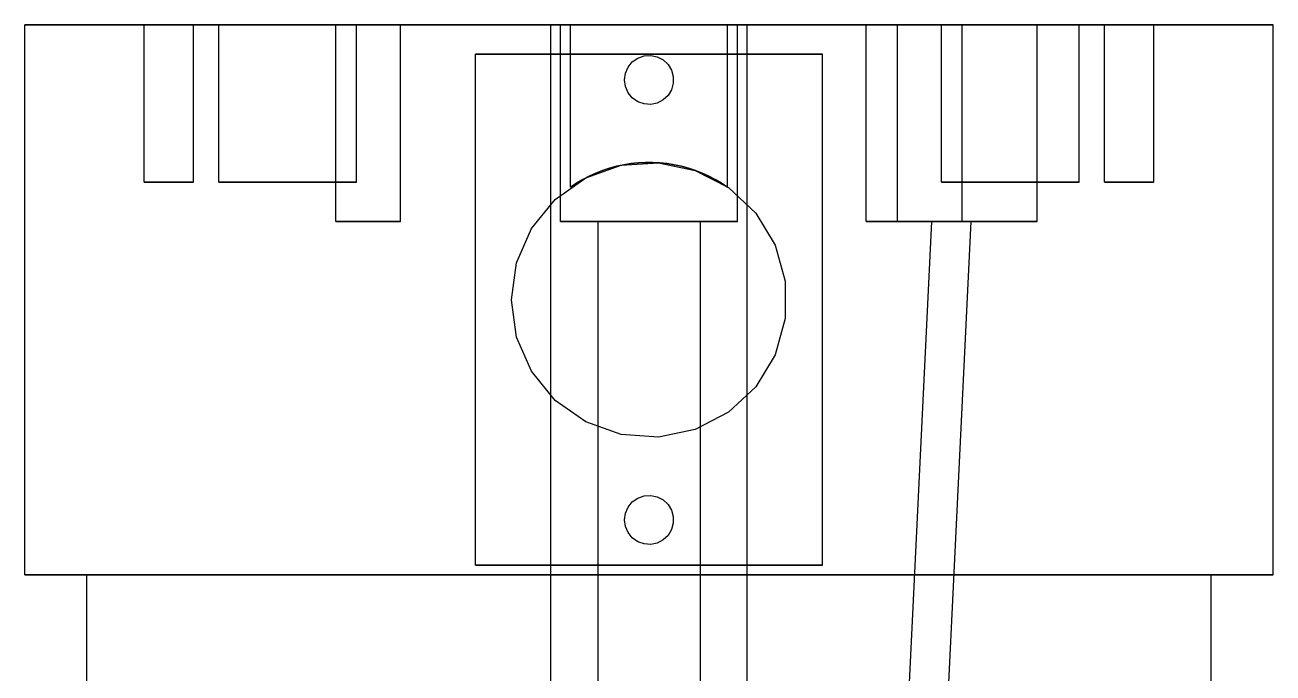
# Model space of a CAD drawing. Header units: millimetres. Extents: x 0 to 278, y -49 to 180.
# Drawn here: x 90 to 153.5, y 33 to 66 of the extents above; entities that cross this region are included whole.
import ezdxf

# ---------------------------------------------------------------- set-up
doc = ezdxf.new("R2010")
doc.units = ezdxf.units.MM
doc.layers.add('SIDE_HIDDEN', color=8, linetype='CONTINUOUS')
doc.layers.add('SIDE_VISIBLE', color=7, linetype='Continuous')

msp = doc.modelspace()

# ---------------------------------------------------------------- linework, layer by layer
at = {"layer": 'SIDE_HIDDEN'}
for points in [[(153.5, 66), (150.739, 66), (147.978, 66), (145.217, 66), (142.457, 66), (139.696, 66), (136.935, 66), (134.174, 66), (131.413, 66), (128.652, 66), (125.891, 66), (123.13, 66), (120.37, 66), (117.609, 66), (114.848, 66), (112.087, 66), (109.326, 66), (106.565, 66), (103.804, 66), (101.043, 66), (98.283, 66), (95.522, 66), (92.761, 66), (90, 66)], [(98.568, 66), (98.459, 66), (98.351, 66), (98.242, 66), (98.133, 66), (98.025, 66), (97.916, 66), (97.807, 66), (97.698, 66), (97.59, 66), (97.481, 66), (97.372, 66), (97.264, 66), (97.155, 66), (97.046, 66), (96.938, 66), (96.829, 66), (96.72, 66), (96.611, 66), (96.503, 66), (96.394, 66), (96.285, 66), (96.177, 66), (96.068, 66)], [(96.068, 66), (96.122, 66), (96.177, 66), (96.231, 66), (96.285, 66), (96.34, 66), (96.394, 66), (96.448, 66), (96.503, 66), (96.557, 66), (96.611, 66), (96.666, 66), (96.72, 66), (96.775, 66), (96.829, 66), (96.883, 66), (96.938, 66), (96.992, 66), (97.046, 66), (97.101, 66), (97.155, 66), (97.209, 66), (97.264, 66), (97.318, 66)], [(98.568, 66), (98.459, 66), (98.351, 66), (98.242, 66), (98.133, 66), (98.025, 66), (97.916, 66), (97.807, 66), (97.698, 66), (97.59, 66), (97.481, 66), (97.372, 66), (97.264, 66), (97.155, 66), (97.046, 66), (96.938, 66), (96.829, 66), (96.72, 66), (96.611, 66), (96.503, 66), (96.394, 66), (96.285, 66), (96.177, 66), (96.068, 66)], [(96.068, 66), (96.122, 66), (96.177, 66), (96.231, 66), (96.285, 66), (96.34, 66), (96.394, 66), (96.448, 66), (96.503, 66), (96.557, 66), (96.611, 66), (96.666, 66), (96.72, 66), (96.775, 66), (96.829, 66), (96.883, 66), (96.938, 66), (96.992, 66), (97.046, 66), (97.101, 66), (97.155, 66), (97.209, 66), (97.264, 66), (97.318, 66)], [(96.068, 58), (96.068, 66)], [(96.068, 58), (96.068, 66)], [(97.318, 66), (97.372, 66), (97.427, 66), (97.481, 66), (97.535, 66), (97.59, 66), (97.644, 66), (97.698, 66), (97.753, 66), (97.807, 66), (97.861, 66), (97.916, 66), (97.97, 66), (98.025, 66), (98.079, 66), (98.133, 66), (98.188, 66), (98.242, 66), (98.296, 66), (98.351, 66), (98.405, 66), (98.459, 66), (98.514, 66), (98.568, 66)], [(97.318, 66), (97.372, 66), (97.427, 66), (97.481, 66), (97.535, 66), (97.59, 66), (97.644, 66), (97.698, 66), (97.753, 66), (97.807, 66), (97.861, 66), (97.916, 66), (97.97, 66), (98.025, 66), (98.079, 66), (98.133, 66), (98.188, 66), (98.242, 66), (98.296, 66), (98.351, 66), (98.405, 66), (98.459, 66), (98.514, 66), (98.568, 66)], [(98.568, 58), (98.568, 66)], [(98.568, 58), (98.568, 66)], [(106.865, 66), (106.561, 66), (106.257, 66), (105.952, 66), (105.648, 66), (105.343, 66), (105.039, 66), (104.735, 66), (104.43, 66), (104.126, 66), (103.822, 66), (103.517, 66), (103.213, 66), (102.909, 66), (102.604, 66), (102.3, 66), (101.996, 66), (101.691, 66), (101.387, 66), (101.083, 66), (100.778, 66), (100.474, 66), (100.17, 66), (99.865, 66)], [(99.865, 66), (100.017, 66), (100.17, 66), (100.322, 66), (100.474, 66), (100.626, 66), (100.778, 66), (100.93, 66), (101.083, 66), (101.235, 66), (101.387, 66), (101.539, 66), (101.691, 66), (101.843, 66), (101.996, 66), (102.148, 66), (102.3, 66), (102.452, 66), (102.604, 66), (102.757, 66), (102.909, 66), (103.061, 66), (103.213, 66), (103.365, 66)], [(106.865, 66), (106.561, 66), (106.257, 66), (105.952, 66), (105.648, 66), (105.343, 66), (105.039, 66), (104.735, 66), (104.43, 66), (104.126, 66), (103.822, 66), (103.517, 66), (103.213, 66), (102.909, 66), (102.604, 66), (102.3, 66), (101.996, 66), (101.691, 66), (101.387, 66), (101.083, 66), (100.778, 66), (100.474, 66), (100.17, 66), (99.865, 66)], [(99.865, 66), (100.017, 66), (100.17, 66), (100.322, 66), (100.474, 66), (100.626, 66), (100.778, 66), (100.93, 66), (101.083, 66), (101.235, 66), (101.387, 66), (101.539, 66), (101.691, 66), (101.843, 66), (101.996, 66), (102.148, 66), (102.3, 66), (102.452, 66), (102.604, 66), (102.757, 66), (102.909, 66), (103.061, 66), (103.213, 66), (103.365, 66)], [(99.865, 58), (99.865, 66)], [(99.865, 58), (99.865, 66)], [(103.365, 66), (103.517, 66), (103.67, 66), (103.822, 66), (103.974, 66), (104.126, 66), (104.278, 66), (104.43, 66), (104.583, 66), (104.735, 66), (104.887, 66), (105.039, 66), (105.191, 66), (105.343, 66), (105.496, 66), (105.648, 66), (105.8, 66), (105.952, 66), (106.104, 66), (106.257, 66), (106.409, 66), (106.561, 66), (106.713, 66), (106.865, 66)], [(103.365, 66), (103.517, 66), (103.67, 66), (103.822, 66), (103.974, 66), (104.126, 66), (104.278, 66), (104.43, 66), (104.583, 66), (104.735, 66), (104.887, 66), (105.039, 66), (105.191, 66), (105.343, 66), (105.496, 66), (105.648, 66), (105.8, 66), (105.952, 66), (106.104, 66), (106.257, 66), (106.409, 66), (106.561, 66), (106.713, 66), (106.865, 66)], [(109.111, 66), (108.967, 66), (108.824, 66), (108.68, 66), (108.537, 66), (108.393, 66), (108.25, 66), (108.106, 66), (107.963, 66), (107.819, 66), (107.676, 66), (107.532, 66), (107.389, 66), (107.245, 66), (107.102, 66), (106.958, 66), (106.815, 66), (106.671, 66), (106.528, 66), (106.384, 66), (106.241, 66), (106.098, 66), (105.954, 66), (105.811, 66)], [(105.811, 66), (105.882, 66), (105.954, 66), (106.026, 66), (106.098, 66), (106.169, 66), (106.241, 66), (106.313, 66), (106.384, 66), (106.456, 66), (106.528, 66), (106.6, 66), (106.671, 66), (106.743, 66), (106.815, 66), (106.887, 66), (106.958, 66), (107.03, 66), (107.102, 66), (107.174, 66), (107.245, 66), (107.317, 66), (107.389, 66), (107.461, 66)], [(109.111, 66), (108.967, 66), (108.824, 66), (108.68, 66), (108.537, 66), (108.393, 66), (108.25, 66), (108.106, 66), (107.963, 66), (107.819, 66), (107.676, 66), (107.532, 66), (107.389, 66), (107.245, 66), (107.102, 66), (106.958, 66), (106.815, 66), (106.671, 66), (106.528, 66), (106.384, 66), (106.241, 66), (106.098, 66), (105.954, 66), (105.811, 66)], [(105.811, 66), (105.882, 66), (105.954, 66), (106.026, 66), (106.098, 66), (106.169, 66), (106.241, 66), (106.313, 66), (106.384, 66), (106.456, 66), (106.528, 66), (106.6, 66), (106.671, 66), (106.743, 66), (106.815, 66), (106.887, 66), (106.958, 66), (107.03, 66), (107.102, 66), (107.174, 66), (107.245, 66), (107.317, 66), (107.389, 66), (107.461, 66)], [(105.811, 56), (105.811, 66)], [(105.811, 56), (105.811, 66)], [(106.865, 58), (106.865, 66)], [(106.865, 58), (106.865, 66)], [(107.461, 66), (107.532, 66), (107.604, 66), (107.676, 66), (107.748, 66), (107.819, 66), (107.891, 66), (107.963, 66), (108.034, 66), (108.106, 66), (108.178, 66), (108.25, 66), (108.321, 66), (108.393, 66), (108.465, 66), (108.537, 66), (108.608, 66), (108.68, 66), (108.752, 66), (108.824, 66), (108.895, 66), (108.967, 66), (109.039, 66), (109.111, 66)], [(107.461, 66), (107.532, 66), (107.604, 66), (107.676, 66), (107.748, 66), (107.819, 66), (107.891, 66), (107.963, 66), (108.034, 66), (108.106, 66), (108.178, 66), (108.25, 66), (108.321, 66), (108.393, 66), (108.465, 66), (108.537, 66), (108.608, 66), (108.68, 66), (108.752, 66), (108.824, 66), (108.895, 66), (108.967, 66), (109.039, 66), (109.111, 66)], [(109.111, 56), (109.111, 66)], [(109.111, 56), (109.111, 66)], [(126.75, 66), (126.315, 66), (125.88, 66), (125.446, 66), (125.011, 66), (124.576, 66), (124.141, 66), (123.707, 66), (123.272, 66), (122.837, 66), (122.402, 66), (121.967, 66), (121.533, 66), (121.098, 66), (120.663, 66), (120.228, 66), (119.793, 66), (119.359, 66), (118.924, 66), (118.489, 66), (118.054, 66), (117.62, 66), (117.185, 66), (116.75, 66)], [(116.75, 66), (116.967, 66), (117.185, 66), (117.402, 66), (117.62, 66), (117.837, 66), (118.054, 66), (118.272, 66), (118.489, 66), (118.707, 66), (118.924, 66), (119.141, 66), (119.359, 66), (119.576, 66), (119.793, 66), (120.011, 66), (120.228, 66), (120.446, 66), (120.663, 66), (120.88, 66), (121.098, 66), (121.315, 66), (121.533, 66), (121.75, 66)], [(116.75, 12), (116.75, 66)], [(126.25, 66), (125.859, 66), (125.467, 66), (125.076, 66), (124.685, 66), (124.293, 66), (123.902, 66), (123.511, 66), (123.12, 66), (122.728, 66), (122.337, 66), (121.946, 66), (121.554, 66), (121.163, 66), (120.772, 66), (120.38, 66), (119.989, 66), (119.598, 66), (119.207, 66), (118.815, 66), (118.424, 66), (118.033, 66), (117.641, 66), (117.25, 66)], [(117.25, 66), (117.446, 66), (117.641, 66), (117.837, 66), (118.033, 66), (118.228, 66), (118.424, 66), (118.62, 66), (118.815, 66), (119.011, 66), (119.207, 66), (119.402, 66), (119.598, 66), (119.793, 66), (119.989, 66), (120.185, 66), (120.38, 66), (120.576, 66), (120.772, 66), (120.967, 66), (121.163, 66), (121.359, 66), (121.554, 66), (121.75, 66)], [(117.25, 56), (117.25, 66)], [(125.75, 66), (125.402, 66), (125.054, 66), (124.707, 66), (124.359, 66), (124.011, 66), (123.663, 66), (123.315, 66), (122.967, 66), (122.62, 66), (122.272, 66), (121.924, 66), (121.576, 66), (121.228, 66), (120.88, 66), (120.533, 66), (120.185, 66), (119.837, 66), (119.489, 66), (119.141, 66), (118.793, 66), (118.446, 66), (118.098, 66), (117.75, 66)], [(117.75, 66), (117.924, 66), (118.098, 66), (118.272, 66), (118.446, 66), (118.62, 66), (118.793, 66), (118.967, 66), (119.141, 66), (119.315, 66), (119.489, 66), (119.663, 66), (119.837, 66), (120.011, 66), (120.185, 66), (120.359, 66), (120.533, 66), (120.707, 66), (120.88, 66), (121.054, 66), (121.228, 66), (121.402, 66), (121.576, 66), (121.75, 66)], [(117.75, 57.745), (117.75, 66)], [(121.75, 66), (121.967, 66), (122.185, 66), (122.402, 66), (122.62, 66), (122.837, 66), (123.054, 66), (123.272, 66), (123.489, 66), (123.707, 66), (123.924, 66), (124.141, 66), (124.359, 66), (124.576, 66), (124.793, 66), (125.011, 66), (125.228, 66), (125.446, 66), (125.663, 66), (125.88, 66), (126.098, 66), (126.315, 66), (126.533, 66), (126.75, 66)], [(121.75, 66), (121.924, 66), (122.098, 66), (122.272, 66), (122.446, 66), (122.62, 66), (122.793, 66), (122.967, 66), (123.141, 66), (123.315, 66), (123.489, 66), (123.663, 66), (123.837, 66), (124.011, 66), (124.185, 66), (124.359, 66), (124.533, 66), (124.707, 66), (124.88, 66), (125.054, 66), (125.228, 66), (125.402, 66), (125.576, 66), (125.75, 66)], [(121.75, 66), (121.946, 66), (122.141, 66), (122.337, 66), (122.533, 66), (122.728, 66), (122.924, 66), (123.12, 66), (123.315, 66), (123.511, 66), (123.707, 66), (123.902, 66), (124.098, 66), (124.293, 66), (124.489, 66), (124.685, 66), (124.88, 66), (125.076, 66), (125.272, 66), (125.467, 66), (125.663, 66), (125.859, 66), (126.054, 66), (126.25, 66)], [(125.75, 57.745), (125.75, 66)], [(126.25, 56), (126.25, 66)], [(126.75, 12), (126.75, 66)], [(141.492, 66), (141.113, 66), (140.735, 66), (140.357, 66), (139.978, 66), (139.6, 66), (139.222, 66), (138.844, 66), (138.465, 66), (138.087, 66), (137.709, 66), (137.331, 66), (136.952, 66), (136.574, 66), (136.196, 66), (135.818, 66), (135.439, 66), (135.061, 66), (134.683, 66), (134.305, 66), (133.926, 66), (133.548, 66), (133.17, 66), (132.792, 66)], [(132.792, 66), (132.981, 66), (133.17, 66), (133.359, 66), (133.548, 66), (133.737, 66), (133.926, 66), (134.115, 66), (134.305, 66), (134.494, 66), (134.683, 66), (134.872, 66), (135.061, 66), (135.25, 66), (135.439, 66), (135.628, 66), (135.818, 66), (136.007, 66), (136.196, 66), (136.385, 66), (136.574, 66), (136.763, 66), (136.952, 66), (137.142, 66)], [(132.792, 56), (132.792, 66)], [(137.689, 66), (137.546, 66), (137.402, 66), (137.259, 66), (137.116, 66), (136.972, 66), (136.829, 66), (136.685, 66), (136.542, 66), (136.398, 66), (136.255, 66), (136.111, 66), (135.968, 66), (135.824, 66), (135.681, 66), (135.537, 66), (135.394, 66), (135.25, 66), (135.107, 66), (134.963, 66), (134.82, 66), (134.676, 66), (134.533, 66), (134.389, 66)], [(134.389, 66), (134.461, 66), (134.533, 66), (134.605, 66), (134.676, 66), (134.748, 66), (134.82, 66), (134.892, 66), (134.963, 66), (135.035, 66), (135.107, 66), (135.179, 66), (135.25, 66), (135.322, 66), (135.394, 66), (135.466, 66), (135.537, 66), (135.609, 66), (135.681, 66), (135.752, 66), (135.824, 66), (135.896, 66), (135.968, 66), (136.039, 66)], [(137.689, 66), (137.546, 66), (137.402, 66), (137.259, 66), (137.116, 66), (136.972, 66), (136.829, 66), (136.685, 66), (136.542, 66), (136.398, 66), (136.255, 66), (136.111, 66), (135.968, 66), (135.824, 66), (135.681, 66), (135.537, 66), (135.394, 66), (135.25, 66), (135.107, 66), (134.963, 66), (134.82, 66), (134.676, 66), (134.533, 66), (134.389, 66)], [(134.389, 66), (134.461, 66), (134.533, 66), (134.605, 66), (134.676, 66), (134.748, 66), (134.82, 66), (134.892, 66), (134.963, 66), (135.035, 66), (135.107, 66), (135.179, 66), (135.25, 66), (135.322, 66), (135.394, 66), (135.466, 66), (135.537, 66), (135.609, 66), (135.681, 66), (135.752, 66), (135.824, 66), (135.896, 66), (135.968, 66), (136.039, 66)], [(134.389, 56), (134.389, 66)], [(134.389, 56), (134.389, 66)], [(136.039, 66), (136.111, 66), (136.183, 66), (136.255, 66), (136.326, 66), (136.398, 66), (136.47, 66), (136.542, 66), (136.613, 66), (136.685, 66), (136.757, 66), (136.829, 66), (136.9, 66), (136.972, 66), (137.044, 66), (137.116, 66), (137.187, 66), (137.259, 66), (137.331, 66), (137.402, 66), (137.474, 66), (137.546, 66), (137.618, 66), (137.689, 66)], [(136.039, 66), (136.111, 66), (136.183, 66), (136.255, 66), (136.326, 66), (136.398, 66), (136.47, 66), (136.542, 66), (136.613, 66), (136.685, 66), (136.757, 66), (136.829, 66), (136.9, 66), (136.972, 66), (137.044, 66), (137.116, 66), (137.187, 66), (137.259, 66), (137.331, 66), (137.402, 66), (137.474, 66), (137.546, 66), (137.618, 66), (137.689, 66)], [(143.635, 66), (143.33, 66), (143.026, 66), (142.722, 66), (142.417, 66), (142.113, 66), (141.809, 66), (141.504, 66), (141.2, 66), (140.896, 66), (140.591, 66), (140.287, 66), (139.983, 66), (139.678, 66), (139.374, 66), (139.07, 66), (138.765, 66), (138.461, 66), (138.157, 66), (137.852, 66), (137.548, 66), (137.243, 66), (136.939, 66), (136.635, 66)], [(136.635, 66), (136.787, 66), (136.939, 66), (137.091, 66), (137.243, 66), (137.396, 66), (137.548, 66), (137.7, 66), (137.852, 66), (138.004, 66), (138.157, 66), (138.309, 66), (138.461, 66), (138.613, 66), (138.765, 66), (138.917, 66), (139.07, 66), (139.222, 66), (139.374, 66), (139.526, 66), (139.678, 66), (139.83, 66), (139.983, 66), (140.135, 66)], [(136.635, 58), (136.635, 66)], [(137.142, 66), (137.331, 66), (137.52, 66), (137.709, 66), (137.898, 66), (138.087, 66), (138.276, 66), (138.465, 66), (138.655, 66), (138.844, 66), (139.033, 66), (139.222, 66), (139.411, 66), (139.6, 66), (139.789, 66), (139.978, 66), (140.168, 66), (140.357, 66), (140.546, 66), (140.735, 66), (140.924, 66), (141.113, 66), (141.302, 66), (141.492, 66)], [(137.689, 56), (137.689, 66)], [(137.689, 56), (137.689, 66)], [(140.135, 66), (140.287, 66), (140.439, 66), (140.591, 66), (140.743, 66), (140.896, 66), (141.048, 66), (141.2, 66), (141.352, 66), (141.504, 66), (141.657, 66), (141.809, 66), (141.961, 66), (142.113, 66), (142.265, 66), (142.417, 66), (142.57, 66), (142.722, 66), (142.874, 66), (143.026, 66), (143.178, 66), (143.33, 66), (143.483, 66), (143.635, 66)], [(141.492, 56), (141.492, 66)], [(143.635, 58), (143.635, 66)], [(147.432, 66), (147.323, 66), (147.215, 66), (147.106, 66), (146.997, 66), (146.889, 66), (146.78, 66), (146.671, 66), (146.562, 66), (146.454, 66), (146.345, 66), (146.236, 66), (146.128, 66), (146.019, 66), (145.91, 66), (145.802, 66), (145.693, 66), (145.584, 66), (145.475, 66), (145.367, 66), (145.258, 66), (145.149, 66), (145.041, 66), (144.932, 66)], [(144.932, 66), (144.986, 66), (145.041, 66), (145.095, 66), (145.149, 66), (145.204, 66), (145.258, 66), (145.312, 66), (145.367, 66), (145.421, 66), (145.475, 66), (145.53, 66), (145.584, 66), (145.639, 66), (145.693, 66), (145.747, 66), (145.802, 66), (145.856, 66), (145.91, 66), (145.965, 66), (146.019, 66), (146.073, 66), (146.128, 66), (146.182, 66)], [(147.432, 66), (147.323, 66), (147.215, 66), (147.106, 66), (146.997, 66), (146.889, 66), (146.78, 66), (146.671, 66), (146.562, 66), (146.454, 66), (146.345, 66), (146.236, 66), (146.128, 66), (146.019, 66), (145.91, 66), (145.802, 66), (145.693, 66), (145.584, 66), (145.475, 66), (145.367, 66), (145.258, 66), (145.149, 66), (145.041, 66), (144.932, 66)], [(144.932, 66), (144.986, 66), (145.041, 66), (145.095, 66), (145.149, 66), (145.204, 66), (145.258, 66), (145.312, 66), (145.367, 66), (145.421, 66), (145.475, 66), (145.53, 66), (145.584, 66), (145.639, 66), (145.693, 66), (145.747, 66), (145.802, 66), (145.856, 66), (145.91, 66), (145.965, 66), (146.019, 66), (146.073, 66), (146.128, 66), (146.182, 66)], [(144.932, 58), (144.932, 66)], [(144.932, 58), (144.932, 66)], [(146.182, 66), (146.236, 66), (146.291, 66), (146.345, 66), (146.399, 66), (146.454, 66), (146.508, 66), (146.562, 66), (146.617, 66), (146.671, 66), (146.725, 66), (146.78, 66), (146.834, 66), (146.889, 66), (146.943, 66), (146.997, 66), (147.052, 66), (147.106, 66), (147.16, 66), (147.215, 66), (147.269, 66), (147.323, 66), (147.378, 66), (147.432, 66)], [(146.182, 66), (146.236, 66), (146.291, 66), (146.345, 66), (146.399, 66), (146.454, 66), (146.508, 66), (146.562, 66), (146.617, 66), (146.671, 66), (146.725, 66), (146.78, 66), (146.834, 66), (146.889, 66), (146.943, 66), (146.997, 66), (147.052, 66), (147.106, 66), (147.16, 66), (147.215, 66), (147.269, 66), (147.323, 66), (147.378, 66), (147.432, 66)], [(147.432, 58), (147.432, 66)], [(147.432, 58), (147.432, 66)], [(112.929, 38.49), (112.929, 64.51)], [(130.571, 64.51), (129.804, 64.51), (129.037, 64.51), (128.27, 64.51), (127.503, 64.51), (126.736, 64.51), (125.969, 64.51), (125.202, 64.51), (124.435, 64.51), (123.668, 64.51), (122.901, 64.51), (122.134, 64.51), (121.366, 64.51), (120.599, 64.51), (119.832, 64.51), (119.065, 64.51), (118.298, 64.51), (117.531, 64.51), (116.764, 64.51), (115.997, 64.51), (115.23, 64.51), (114.463, 64.51), (113.696, 64.51), (112.929, 64.51)], [(112.929, 64.51), (130.571, 64.51)], [(120.5, 63.2), (120.546, 63.537), (120.682, 63.849), (120.897, 64.114), (121.175, 64.31), (121.496, 64.424), (121.835, 64.447), (122.169, 64.378), (122.471, 64.221), (122.72, 63.989), (122.897, 63.698), (122.988, 63.37), (122.988, 63.03), (122.897, 62.702), (122.72, 62.411), (122.471, 62.179), (122.169, 62.022), (121.835, 61.953), (121.496, 61.976), (121.175, 62.09), (120.897, 62.286), (120.682, 62.551), (120.546, 62.863), (120.5, 63.2)], [(120.5, 63.2), (120.546, 63.537), (120.682, 63.849), (120.897, 64.114), (121.175, 64.31), (121.496, 64.424), (121.835, 64.447), (122.169, 64.378), (122.471, 64.221), (122.72, 63.989), (122.897, 63.698), (122.988, 63.37), (122.988, 63.03), (122.897, 62.702), (122.72, 62.411), (122.471, 62.179), (122.169, 62.022), (121.835, 61.953), (121.496, 61.976), (121.175, 62.09), (120.897, 62.286), (120.682, 62.551), (120.546, 62.863), (120.5, 63.2)], [(130.571, 38.49), (130.571, 64.51)], [(114.75, 52), (115.01, 53.889), (115.769, 55.637), (116.972, 57.116), (118.53, 58.215), (120.326, 58.854), (122.228, 58.984), (124.094, 58.596), (125.787, 57.719), (127.18, 56.418), (128.17, 54.789), (128.685, 52.953), (128.685, 51.047), (128.17, 49.211), (127.18, 47.582), (125.787, 46.281), (124.094, 45.404), (122.228, 45.016), (120.326, 45.146), (118.53, 45.785), (116.972, 46.884), (115.769, 48.363), (115.01, 50.111), (114.75, 52)], [(114.75, 52), (115.01, 53.889), (115.769, 55.637), (116.972, 57.116), (118.53, 58.215), (120.326, 58.854), (122.228, 58.984), (124.094, 58.596), (125.787, 57.719), (127.18, 56.418), (128.17, 54.789), (128.685, 52.953), (128.685, 51.047), (128.17, 49.211), (127.18, 47.582), (125.787, 46.281), (124.094, 45.404), (122.228, 45.016), (120.326, 45.146), (118.53, 45.785), (116.972, 46.884), (115.769, 48.363), (115.01, 50.111), (114.75, 52)], [(117.75, 57.745), (117.903, 57.848), (118.059, 57.948), (118.218, 58.044), (118.379, 58.135), (118.542, 58.222), (118.708, 58.304), (118.876, 58.383), (119.045, 58.456), (119.217, 58.526), (119.391, 58.59), (119.566, 58.65), (119.742, 58.706), (119.92, 58.757), (120.1, 58.803), (120.28, 58.844), (120.462, 58.88), (120.644, 58.912), (120.827, 58.939), (121.011, 58.961), (121.195, 58.978), (121.38, 58.99), (121.565, 58.998), (121.75, 59)], [(125.75, 57.745), (125.441, 57.948), (125.121, 58.135), (124.792, 58.304), (124.455, 58.456), (124.109, 58.59), (123.758, 58.706), (123.4, 58.803), (123.038, 58.88), (122.673, 58.939), (122.305, 58.978), (121.935, 58.998), (121.565, 58.998), (121.195, 58.978), (120.827, 58.939), (120.462, 58.88), (120.1, 58.803), (119.742, 58.706), (119.391, 58.59), (119.045, 58.456), (118.708, 58.304), (118.379, 58.135), (118.059, 57.948), (117.75, 57.745)], [(121.75, 59), (121.935, 58.998), (122.12, 58.99), (122.305, 58.978), (122.489, 58.961), (122.673, 58.939), (122.856, 58.912), (123.038, 58.88), (123.22, 58.844), (123.4, 58.803), (123.58, 58.757), (123.758, 58.706), (123.934, 58.65), (124.109, 58.59), (124.283, 58.526), (124.455, 58.456), (124.624, 58.383), (124.792, 58.304), (124.958, 58.222), (125.121, 58.135), (125.282, 58.044), (125.441, 57.948), (125.597, 57.848), (125.75, 57.745)], [(98.568, 58), (98.459, 58), (98.351, 58), (98.242, 58), (98.133, 58), (98.025, 58), (97.916, 58), (97.807, 58), (97.698, 58), (97.59, 58), (97.481, 58), (97.372, 58), (97.264, 58), (97.155, 58), (97.046, 58), (96.938, 58), (96.829, 58), (96.72, 58), (96.611, 58), (96.503, 58), (96.394, 58), (96.285, 58), (96.177, 58), (96.068, 58)], [(96.068, 58), (96.122, 58), (96.177, 58), (96.231, 58), (96.285, 58), (96.34, 58), (96.394, 58), (96.448, 58), (96.503, 58), (96.557, 58), (96.611, 58), (96.666, 58), (96.72, 58), (96.775, 58), (96.829, 58), (96.883, 58), (96.938, 58), (96.992, 58), (97.046, 58), (97.101, 58), (97.155, 58), (97.209, 58), (97.264, 58), (97.318, 58)], [(98.568, 58), (98.459, 58), (98.351, 58), (98.242, 58), (98.133, 58), (98.025, 58), (97.916, 58), (97.807, 58), (97.698, 58), (97.59, 58), (97.481, 58), (97.372, 58), (97.264, 58), (97.155, 58), (97.046, 58), (96.938, 58), (96.829, 58), (96.72, 58), (96.611, 58), (96.503, 58), (96.394, 58), (96.285, 58), (96.177, 58), (96.068, 58)], [(96.068, 58), (96.122, 58), (96.177, 58), (96.231, 58), (96.285, 58), (96.34, 58), (96.394, 58), (96.448, 58), (96.503, 58), (96.557, 58), (96.611, 58), (96.666, 58), (96.72, 58), (96.775, 58), (96.829, 58), (96.883, 58), (96.938, 58), (96.992, 58), (97.046, 58), (97.101, 58), (97.155, 58), (97.209, 58), (97.264, 58), (97.318, 58)], [(97.318, 58), (97.372, 58), (97.427, 58), (97.481, 58), (97.535, 58), (97.59, 58), (97.644, 58), (97.698, 58), (97.753, 58), (97.807, 58), (97.861, 58), (97.916, 58), (97.97, 58), (98.025, 58), (98.079, 58), (98.133, 58), (98.188, 58), (98.242, 58), (98.296, 58), (98.351, 58), (98.405, 58), (98.459, 58), (98.514, 58), (98.568, 58)], [(97.318, 58), (97.372, 58), (97.427, 58), (97.481, 58), (97.535, 58), (97.59, 58), (97.644, 58), (97.698, 58), (97.753, 58), (97.807, 58), (97.861, 58), (97.916, 58), (97.97, 58), (98.025, 58), (98.079, 58), (98.133, 58), (98.188, 58), (98.242, 58), (98.296, 58), (98.351, 58), (98.405, 58), (98.459, 58), (98.514, 58), (98.568, 58)], [(106.865, 58), (106.561, 58), (106.257, 58), (105.952, 58), (105.648, 58), (105.343, 58), (105.039, 58), (104.735, 58), (104.43, 58), (104.126, 58), (103.822, 58), (103.517, 58), (103.213, 58), (102.909, 58), (102.604, 58), (102.3, 58), (101.996, 58), (101.691, 58), (101.387, 58), (101.083, 58), (100.778, 58), (100.474, 58), (100.17, 58), (99.865, 58)], [(99.865, 58), (100.017, 58), (100.17, 58), (100.322, 58), (100.474, 58), (100.626, 58), (100.778, 58), (100.93, 58), (101.083, 58), (101.235, 58), (101.387, 58), (101.539, 58), (101.691, 58), (101.843, 58), (101.996, 58), (102.148, 58), (102.3, 58), (102.452, 58), (102.604, 58), (102.757, 58), (102.909, 58), (103.061, 58), (103.213, 58), (103.365, 58)], [(106.865, 58), (106.561, 58), (106.257, 58), (105.952, 58), (105.648, 58), (105.343, 58), (105.039, 58), (104.735, 58), (104.43, 58), (104.126, 58), (103.822, 58), (103.517, 58), (103.213, 58), (102.909, 58), (102.604, 58), (102.3, 58), (101.996, 58), (101.691, 58), (101.387, 58), (101.083, 58), (100.778, 58), (100.474, 58), (100.17, 58), (99.865, 58)], [(99.865, 58), (100.017, 58), (100.17, 58), (100.322, 58), (100.474, 58), (100.626, 58), (100.778, 58), (100.93, 58), (101.083, 58), (101.235, 58), (101.387, 58), (101.539, 58), (101.691, 58), (101.843, 58), (101.996, 58), (102.148, 58), (102.3, 58), (102.452, 58), (102.604, 58), (102.757, 58), (102.909, 58), (103.061, 58), (103.213, 58), (103.365, 58)], [(103.365, 58), (103.517, 58), (103.67, 58), (103.822, 58), (103.974, 58), (104.126, 58), (104.278, 58), (104.43, 58), (104.583, 58), (104.735, 58), (104.887, 58), (105.039, 58), (105.191, 58), (105.343, 58), (105.496, 58), (105.648, 58), (105.8, 58), (105.952, 58), (106.104, 58), (106.257, 58), (106.409, 58), (106.561, 58), (106.713, 58), (106.865, 58)], [(103.365, 58), (103.517, 58), (103.67, 58), (103.822, 58), (103.974, 58), (104.126, 58), (104.278, 58), (104.43, 58), (104.583, 58), (104.735, 58), (104.887, 58), (105.039, 58), (105.191, 58), (105.343, 58), (105.496, 58), (105.648, 58), (105.8, 58), (105.952, 58), (106.104, 58), (106.257, 58), (106.409, 58), (106.561, 58), (106.713, 58), (106.865, 58)], [(143.635, 58), (143.33, 58), (143.026, 58), (142.722, 58), (142.417, 58), (142.113, 58), (141.809, 58), (141.504, 58), (141.2, 58), (140.896, 58), (140.591, 58), (140.287, 58), (139.983, 58), (139.678, 58), (139.374, 58), (139.07, 58), (138.765, 58), (138.461, 58), (138.157, 58), (137.852, 58), (137.548, 58), (137.243, 58), (136.939, 58), (136.635, 58)], [(136.635, 58), (136.787, 58), (136.939, 58), (137.091, 58), (137.243, 58), (137.396, 58), (137.548, 58), (137.7, 58), (137.852, 58), (138.004, 58), (138.157, 58), (138.309, 58), (138.461, 58), (138.613, 58), (138.765, 58), (138.917, 58), (139.07, 58), (139.222, 58), (139.374, 58), (139.526, 58), (139.678, 58), (139.83, 58), (139.983, 58), (140.135, 58)], [(140.135, 58), (140.287, 58), (140.439, 58), (140.591, 58), (140.743, 58), (140.896, 58), (141.048, 58), (141.2, 58), (141.352, 58), (141.504, 58), (141.657, 58), (141.809, 58), (141.961, 58), (142.113, 58), (142.265, 58), (142.417, 58), (142.57, 58), (142.722, 58), (142.874, 58), (143.026, 58), (143.178, 58), (143.33, 58), (143.483, 58), (143.635, 58)], [(147.432, 58), (147.323, 58), (147.215, 58), (147.106, 58), (146.997, 58), (146.889, 58), (146.78, 58), (146.671, 58), (146.562, 58), (146.454, 58), (146.345, 58), (146.236, 58), (146.128, 58), (146.019, 58), (145.91, 58), (145.802, 58), (145.693, 58), (145.584, 58), (145.475, 58), (145.367, 58), (145.258, 58), (145.149, 58), (145.041, 58), (144.932, 58)], [(144.932, 58), (144.986, 58), (145.041, 58), (145.095, 58), (145.149, 58), (145.204, 58), (145.258, 58), (145.312, 58), (145.367, 58), (145.421, 58), (145.475, 58), (145.53, 58), (145.584, 58), (145.639, 58), (145.693, 58), (145.747, 58), (145.802, 58), (145.856, 58), (145.91, 58), (145.965, 58), (146.019, 58), (146.073, 58), (146.128, 58), (146.182, 58)], [(147.432, 58), (147.323, 58), (147.215, 58), (147.106, 58), (146.997, 58), (146.889, 58), (146.78, 58), (146.671, 58), (146.562, 58), (146.454, 58), (146.345, 58), (146.236, 58), (146.128, 58), (146.019, 58), (145.91, 58), (145.802, 58), (145.693, 58), (145.584, 58), (145.475, 58), (145.367, 58), (145.258, 58), (145.149, 58), (145.041, 58), (144.932, 58)], [(144.932, 58), (144.986, 58), (145.041, 58), (145.095, 58), (145.149, 58), (145.204, 58), (145.258, 58), (145.312, 58), (145.367, 58), (145.421, 58), (145.475, 58), (145.53, 58), (145.584, 58), (145.639, 58), (145.693, 58), (145.747, 58), (145.802, 58), (145.856, 58), (145.91, 58), (145.965, 58), (146.019, 58), (146.073, 58), (146.128, 58), (146.182, 58)], [(146.182, 58), (146.236, 58), (146.291, 58), (146.345, 58), (146.399, 58), (146.454, 58), (146.508, 58), (146.562, 58), (146.617, 58), (146.671, 58), (146.725, 58), (146.78, 58), (146.834, 58), (146.889, 58), (146.943, 58), (146.997, 58), (147.052, 58), (147.106, 58), (147.16, 58), (147.215, 58), (147.269, 58), (147.323, 58), (147.378, 58), (147.432, 58)], [(146.182, 58), (146.236, 58), (146.291, 58), (146.345, 58), (146.399, 58), (146.454, 58), (146.508, 58), (146.562, 58), (146.617, 58), (146.671, 58), (146.725, 58), (146.78, 58), (146.834, 58), (146.889, 58), (146.943, 58), (146.997, 58), (147.052, 58), (147.106, 58), (147.16, 58), (147.215, 58), (147.269, 58), (147.323, 58), (147.378, 58), (147.432, 58)], [(109.111, 56), (108.967, 56), (108.824, 56), (108.68, 56), (108.537, 56), (108.393, 56), (108.25, 56), (108.106, 56), (107.963, 56), (107.819, 56), (107.676, 56), (107.532, 56), (107.389, 56), (107.245, 56), (107.102, 56), (106.958, 56), (106.815, 56), (106.671, 56), (106.528, 56), (106.384, 56), (106.241, 56), (106.098, 56), (105.954, 56), (105.811, 56)], [(105.811, 56), (105.882, 56), (105.954, 56), (106.026, 56), (106.098, 56), (106.169, 56), (106.241, 56), (106.313, 56), (106.384, 56), (106.456, 56), (106.528, 56), (106.6, 56), (106.671, 56), (106.743, 56), (106.815, 56), (106.887, 56), (106.958, 56), (107.03, 56), (107.102, 56), (107.174, 56), (107.245, 56), (107.317, 56), (107.389, 56), (107.461, 56)], [(109.111, 56), (108.967, 56), (108.824, 56), (108.68, 56), (108.537, 56), (108.393, 56), (108.25, 56), (108.106, 56), (107.963, 56), (107.819, 56), (107.676, 56), (107.532, 56), (107.389, 56), (107.245, 56), (107.102, 56), (106.958, 56), (106.815, 56), (106.671, 56), (106.528, 56), (106.384, 56), (106.241, 56), (106.098, 56), (105.954, 56), (105.811, 56)], [(105.811, 56), (105.882, 56), (105.954, 56), (106.026, 56), (106.098, 56), (106.169, 56), (106.241, 56), (106.313, 56), (106.384, 56), (106.456, 56), (106.528, 56), (106.6, 56), (106.671, 56), (106.743, 56), (106.815, 56), (106.887, 56), (106.958, 56), (107.03, 56), (107.102, 56), (107.174, 56), (107.245, 56), (107.317, 56), (107.389, 56), (107.461, 56)], [(107.461, 56), (107.532, 56), (107.604, 56), (107.676, 56), (107.748, 56), (107.819, 56), (107.891, 56), (107.963, 56), (108.034, 56), (108.106, 56), (108.178, 56), (108.25, 56), (108.321, 56), (108.393, 56), (108.465, 56), (108.537, 56), (108.608, 56), (108.68, 56), (108.752, 56), (108.824, 56), (108.895, 56), (108.967, 56), (109.039, 56), (109.111, 56)], [(107.461, 56), (107.532, 56), (107.604, 56), (107.676, 56), (107.748, 56), (107.819, 56), (107.891, 56), (107.963, 56), (108.034, 56), (108.106, 56), (108.178, 56), (108.25, 56), (108.321, 56), (108.393, 56), (108.465, 56), (108.537, 56), (108.608, 56), (108.68, 56), (108.752, 56), (108.824, 56), (108.895, 56), (108.967, 56), (109.039, 56), (109.111, 56)], [(126.25, 56), (125.859, 56), (125.467, 56), (125.076, 56), (124.685, 56), (124.293, 56), (123.902, 56), (123.511, 56), (123.12, 56), (122.728, 56), (122.337, 56), (121.946, 56), (121.554, 56), (121.163, 56), (120.772, 56), (120.38, 56), (119.989, 56), (119.598, 56), (119.207, 56), (118.815, 56), (118.424, 56), (118.033, 56), (117.641, 56), (117.25, 56)], [(117.25, 56), (117.446, 56), (117.641, 56), (117.837, 56), (118.033, 56), (118.228, 56), (118.424, 56), (118.62, 56), (118.815, 56), (119.011, 56), (119.207, 56), (119.402, 56), (119.598, 56), (119.793, 56), (119.989, 56), (120.185, 56), (120.38, 56), (120.576, 56), (120.772, 56), (120.967, 56), (121.163, 56), (121.359, 56), (121.554, 56), (121.75, 56)], [(121.75, 56), (121.637, 56), (121.524, 56), (121.411, 56), (121.298, 56), (121.185, 56), (121.072, 56), (120.959, 56), (120.846, 56), (120.733, 56), (120.62, 56), (120.507, 56), (120.393, 56), (120.28, 56), (120.167, 56), (120.054, 56), (119.941, 56), (119.828, 56), (119.715, 56), (119.602, 56), (119.489, 56), (119.376, 56), (119.263, 56), (119.15, 56)], [(119.15, 56), (119.376, 56), (119.602, 56), (119.828, 56), (120.054, 56), (120.28, 56), (120.507, 56), (120.733, 56), (120.959, 56), (121.185, 56), (121.411, 56), (121.637, 56), (121.863, 56), (122.089, 56), (122.315, 56), (122.541, 56), (122.767, 56), (122.993, 56), (123.22, 56), (123.446, 56), (123.672, 56), (123.898, 56), (124.124, 56), (124.35, 56)], [(119.15, 56), (119.15, 6.005)], [(124.35, 56), (124.237, 56), (124.124, 56), (124.011, 56), (123.898, 56), (123.785, 56), (123.672, 56), (123.559, 56), (123.446, 56), (123.333, 56), (123.22, 56), (123.107, 56), (122.993, 56), (122.88, 56), (122.767, 56), (122.654, 56), (122.541, 56), (122.428, 56), (122.315, 56), (122.202, 56), (122.089, 56), (121.976, 56), (121.863, 56), (121.75, 56)], [(121.75, 56), (121.946, 56), (122.141, 56), (122.337, 56), (122.533, 56), (122.728, 56), (122.924, 56), (123.12, 56), (123.315, 56), (123.511, 56), (123.707, 56), (123.902, 56), (124.098, 56), (124.293, 56), (124.489, 56), (124.685, 56), (124.88, 56), (125.076, 56), (125.272, 56), (125.467, 56), (125.663, 56), (125.859, 56), (126.054, 56), (126.25, 56)], [(124.35, 56), (124.35, 6.005)], [(141.492, 56), (141.113, 56), (140.735, 56), (140.357, 56), (139.978, 56), (139.6, 56), (139.222, 56), (138.844, 56), (138.465, 56), (138.087, 56), (137.709, 56), (137.331, 56), (136.952, 56), (136.574, 56), (136.196, 56), (135.818, 56), (135.439, 56), (135.061, 56), (134.683, 56), (134.305, 56), (133.926, 56), (133.548, 56), (133.17, 56), (132.792, 56)], [(132.792, 56), (132.981, 56), (133.17, 56), (133.359, 56), (133.548, 56), (133.737, 56), (133.926, 56), (134.115, 56), (134.305, 56), (134.494, 56), (134.683, 56), (134.872, 56), (135.061, 56), (135.25, 56), (135.439, 56), (135.628, 56), (135.818, 56), (136.007, 56), (136.196, 56), (136.385, 56), (136.574, 56), (136.763, 56), (136.952, 56), (137.142, 56)], [(136.116, 56), (133.514, 2)], [(137.689, 56), (137.546, 56), (137.402, 56), (137.259, 56), (137.116, 56), (136.972, 56), (136.829, 56), (136.685, 56), (136.542, 56), (136.398, 56), (136.255, 56), (136.111, 56), (135.968, 56), (135.824, 56), (135.681, 56), (135.537, 56), (135.394, 56), (135.25, 56), (135.107, 56), (134.963, 56), (134.82, 56), (134.676, 56), (134.533, 56), (134.389, 56)], [(134.389, 56), (134.461, 56), (134.533, 56), (134.605, 56), (134.676, 56), (134.748, 56), (134.82, 56), (134.892, 56), (134.963, 56), (135.035, 56), (135.107, 56), (135.179, 56), (135.25, 56), (135.322, 56), (135.394, 56), (135.466, 56), (135.537, 56), (135.609, 56), (135.681, 56), (135.752, 56), (135.824, 56), (135.896, 56), (135.968, 56), (136.039, 56)], [(137.689, 56), (137.546, 56), (137.402, 56), (137.259, 56), (137.116, 56), (136.972, 56), (136.829, 56), (136.685, 56), (136.542, 56), (136.398, 56), (136.255, 56), (136.111, 56), (135.968, 56), (135.824, 56), (135.681, 56), (135.537, 56), (135.394, 56), (135.25, 56), (135.107, 56), (134.963, 56), (134.82, 56), (134.676, 56), (134.533, 56), (134.389, 56)], [(134.389, 56), (134.461, 56), (134.533, 56), (134.605, 56), (134.676, 56), (134.748, 56), (134.82, 56), (134.892, 56), (134.963, 56), (135.035, 56), (135.107, 56), (135.179, 56), (135.25, 56), (135.322, 56), (135.394, 56), (135.466, 56), (135.537, 56), (135.609, 56), (135.681, 56), (135.752, 56), (135.824, 56), (135.896, 56), (135.968, 56), (136.039, 56)], [(138.119, 56), (135.517, 2)], [(136.039, 56), (136.111, 56), (136.183, 56), (136.255, 56), (136.326, 56), (136.398, 56), (136.47, 56), (136.542, 56), (136.613, 56), (136.685, 56), (136.757, 56), (136.829, 56), (136.9, 56), (136.972, 56), (137.044, 56), (137.116, 56), (137.187, 56), (137.259, 56), (137.331, 56), (137.402, 56), (137.474, 56), (137.546, 56), (137.618, 56), (137.689, 56)], [(136.039, 56), (136.111, 56), (136.183, 56), (136.255, 56), (136.326, 56), (136.398, 56), (136.47, 56), (136.542, 56), (136.613, 56), (136.685, 56), (136.757, 56), (136.829, 56), (136.9, 56), (136.972, 56), (137.044, 56), (137.116, 56), (137.187, 56), (137.259, 56), (137.331, 56), (137.402, 56), (137.474, 56), (137.546, 56), (137.618, 56), (137.689, 56)], [(137.12, 56), (137.077, 56), (137.033, 56), (136.989, 56), (136.946, 56), (136.902, 56), (136.858, 56), (136.815, 56), (136.771, 56), (136.727, 56), (136.684, 56), (136.64, 56), (136.597, 56), (136.553, 56), (136.509, 56), (136.466, 56), (136.422, 56), (136.378, 56), (136.335, 56), (136.291, 56), (136.247, 56), (136.204, 56), (136.16, 56), (136.116, 56)], [(136.116, 56), (136.203, 56), (136.29, 56), (136.377, 56), (136.465, 56), (136.552, 56), (136.639, 56), (136.726, 56), (136.813, 56), (136.9, 56), (136.987, 56), (137.074, 56), (137.161, 56), (137.248, 56), (137.335, 56), (137.422, 56), (137.509, 56), (137.596, 56), (137.683, 56), (137.77, 56), (137.857, 56), (137.944, 56), (138.032, 56), (138.119, 56)], [(138.119, 56), (138.075, 56), (138.032, 56), (137.988, 56), (137.945, 56), (137.902, 56), (137.858, 56), (137.815, 56), (137.771, 56), (137.728, 56), (137.685, 56), (137.641, 56), (137.598, 56), (137.554, 56), (137.511, 56), (137.468, 56), (137.424, 56), (137.381, 56), (137.337, 56), (137.294, 56), (137.251, 56), (137.207, 56), (137.164, 56), (137.12, 56)], [(137.142, 56), (137.331, 56), (137.52, 56), (137.709, 56), (137.898, 56), (138.087, 56), (138.276, 56), (138.465, 56), (138.655, 56), (138.844, 56), (139.033, 56), (139.222, 56), (139.411, 56), (139.6, 56), (139.789, 56), (139.978, 56), (140.168, 56), (140.357, 56), (140.546, 56), (140.735, 56), (140.924, 56), (141.113, 56), (141.302, 56), (141.492, 56)], [(120.5, 40.8), (120.546, 41.137), (120.682, 41.449), (120.897, 41.714), (121.175, 41.91), (121.496, 42.024), (121.835, 42.047), (122.169, 41.978), (122.471, 41.821), (122.72, 41.589), (122.897, 41.298), (122.988, 40.97), (122.988, 40.63), (122.897, 40.302), (122.72, 40.011), (122.471, 39.779), (122.169, 39.622), (121.835, 39.553), (121.496, 39.576), (121.175, 39.69), (120.897, 39.886), (120.682, 40.151), (120.546, 40.463), (120.5, 40.8)], [(120.5, 40.8), (120.546, 41.137), (120.682, 41.449), (120.897, 41.714), (121.175, 41.91), (121.496, 42.024), (121.835, 42.047), (122.169, 41.978), (122.471, 41.821), (122.72, 41.589), (122.897, 41.298), (122.988, 40.97), (122.988, 40.63), (122.897, 40.302), (122.72, 40.011), (122.471, 39.779), (122.169, 39.622), (121.835, 39.553), (121.496, 39.576), (121.175, 39.69), (120.897, 39.886), (120.682, 40.151), (120.546, 40.463), (120.5, 40.8)], [(130.571, 38.49), (129.804, 38.49), (129.037, 38.49), (128.27, 38.49), (127.503, 38.49), (126.736, 38.49), (125.969, 38.49), (125.202, 38.49), (124.435, 38.49), (123.668, 38.49), (122.901, 38.49), (122.134, 38.49), (121.366, 38.49), (120.599, 38.49), (119.832, 38.49), (119.065, 38.49), (118.298, 38.49), (117.531, 38.49), (116.764, 38.49), (115.997, 38.49), (115.23, 38.49), (114.463, 38.49), (113.696, 38.49), (112.929, 38.49)], [(112.929, 38.49), (130.571, 38.49)], [(153.5, 38), (150.739, 38), (147.978, 38), (145.217, 38), (142.457, 38), (139.696, 38), (136.935, 38), (134.174, 38), (131.413, 38), (128.652, 38), (125.891, 38), (123.13, 38), (120.37, 38), (117.609, 38), (114.848, 38), (112.087, 38), (109.326, 38), (106.565, 38), (103.804, 38), (101.043, 38), (98.283, 38), (95.522, 38), (92.761, 38), (90, 38)], [(150.35, 38), (147.863, 38), (145.376, 38), (142.889, 38), (140.402, 38), (137.915, 38), (135.428, 38), (132.941, 38), (130.454, 38), (127.967, 38), (125.48, 38), (122.993, 38), (120.507, 38), (118.02, 38), (115.533, 38), (113.046, 38), (110.559, 38), (108.072, 38), (105.585, 38), (103.098, 38), (100.611, 38), (98.124, 38), (95.637, 38), (93.15, 38)], [(93.15, 38), (94.393, 38), (95.637, 38), (96.88, 38), (98.124, 38), (99.367, 38), (100.611, 38), (101.854, 38), (103.098, 38), (104.341, 38), (105.585, 38), (106.828, 38), (108.072, 38), (109.315, 38), (110.559, 38), (111.802, 38), (113.046, 38), (114.289, 38), (115.533, 38), (116.776, 38), (118.02, 38), (119.263, 38), (120.507, 38), (121.75, 38)], [(121.75, 38), (122.993, 38), (124.237, 38), (125.48, 38), (126.724, 38), (127.967, 38), (129.211, 38), (130.454, 38), (131.698, 38), (132.941, 38), (134.185, 38), (135.428, 38), (136.672, 38), (137.915, 38), (139.159, 38), (140.402, 38), (141.646, 38), (142.889, 38), (144.133, 38), (145.376, 38), (146.62, 38), (147.863, 38), (149.107, 38), (150.35, 38)]]:
    msp.add_lwpolyline(points, dxfattribs=at)
at = {"layer": 'SIDE_VISIBLE'}
for points in [[(90, 66), (91.38, 66), (92.761, 66), (94.141, 66), (95.522, 66), (96.902, 66), (98.283, 66), (99.663, 66), (101.043, 66), (102.424, 66), (103.804, 66), (105.185, 66), (106.565, 66), (107.946, 66), (109.326, 66), (110.707, 66), (112.087, 66), (113.467, 66), (114.848, 66), (116.228, 66), (117.609, 66), (118.989, 66), (120.37, 66), (121.75, 66)], [(90, 38), (90, 66)], [(121.75, 66), (123.13, 66), (124.511, 66), (125.891, 66), (127.272, 66), (128.652, 66), (130.033, 66), (131.413, 66), (132.793, 66), (134.174, 66), (135.554, 66), (136.935, 66), (138.315, 66), (139.696, 66), (141.076, 66), (142.457, 66), (143.837, 66), (145.217, 66), (146.598, 66), (147.978, 66), (149.359, 66), (150.739, 66), (152.12, 66), (153.5, 66)], [(153.5, 38), (153.5, 66)], [(90, 38), (91.38, 38), (92.761, 38), (94.141, 38), (95.522, 38), (96.902, 38), (98.283, 38), (99.663, 38), (101.043, 38), (102.424, 38), (103.804, 38), (105.185, 38), (106.565, 38), (107.946, 38), (109.326, 38), (110.707, 38), (112.087, 38), (113.467, 38), (114.848, 38), (116.228, 38), (117.609, 38), (118.989, 38), (120.37, 38), (121.75, 38)], [(93.15, 15.7), (93.15, 38)], [(121.75, 38), (123.13, 38), (124.511, 38), (125.891, 38), (127.272, 38), (128.652, 38), (130.033, 38), (131.413, 38), (132.793, 38), (134.174, 38), (135.554, 38), (136.935, 38), (138.315, 38), (139.696, 38), (141.076, 38), (142.457, 38), (143.837, 38), (145.217, 38), (146.598, 38), (147.978, 38), (149.359, 38), (150.739, 38), (152.12, 38), (153.5, 38)], [(150.35, 15.7), (150.35, 38)]]:
    msp.add_lwpolyline(points, dxfattribs=at)

doc.saveas('drawing.dxf')
